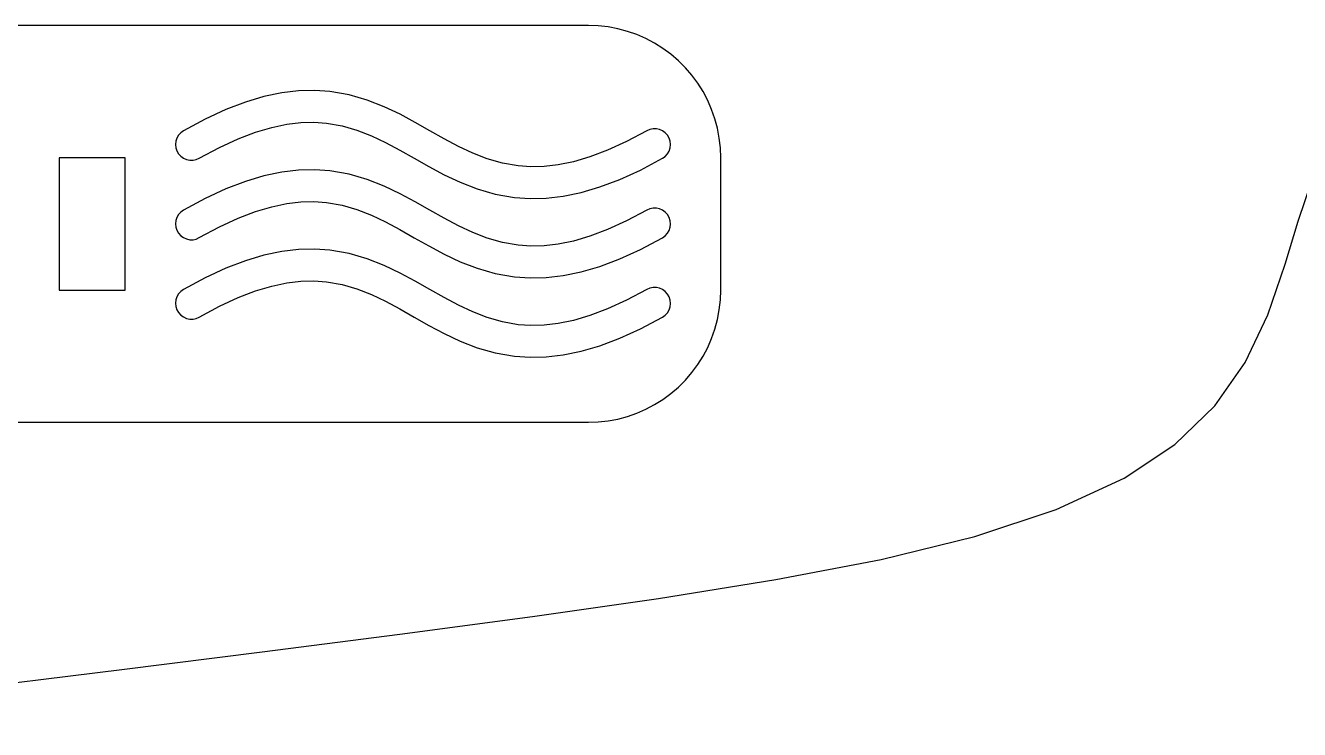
# Model space of a CAD drawing. Header units: millimetres. Extents: x -3928 to -434, y -548 to 1409.
# Drawn here: x -3141.2 to -3044.9, y 1222.8 to 1276.1 of the extents above; entities that cross this region are included whole.
import ezdxf

# ---------------------------------------------------------------- set-up
doc = ezdxf.new("R2010")
doc.units = ezdxf.units.MM
doc.header["$MEASUREMENT"] = 0
doc.layers.add('layer 1', color=7, linetype='Continuous')

msp = doc.modelspace()

# ---------------------------------------------------------------- linework, layer by layer
at = {"layer": 'layer 1', "color": 1, "lineweight": 25}
for points in [[(-3098.6427, 1276.0685), (-3098.6427, 1276.0685), (-3158.6428, 1276.0685), (-3158.6428, 1276.0685)], [(-3133.6428, 1266.0686), (-3133.6428, 1266.0686), (-3138.6428, 1266.0686), (-3138.6428, 1266.0686)], [(-3138.6428, 1266.0686), (-3138.6428, 1266.0686), (-3138.6428, 1256.0688), (-3138.6428, 1256.0688)], [(-3133.6428, 1256.0688), (-3133.6428, 1256.0688), (-3133.6428, 1266.0686), (-3133.6428, 1266.0686)], [(-3088.6429, 1256.0688), (-3088.6429, 1256.0688), (-3088.6429, 1266.0686), (-3088.6429, 1266.0686)], [(-3138.6428, 1256.0688), (-3138.6428, 1256.0688), (-3133.6428, 1256.0688), (-3133.6428, 1256.0688)], [(-3158.6428, 1246.0686), (-3158.6428, 1246.0686), (-3098.6427, 1246.0686), (-3098.6427, 1246.0686)]]:
    msp.add_open_spline(points, degree=3, dxfattribs=at)
for points, knots in [([(-3088.6429, 1266.0686), (-3088.6429, 1266.0686), (-3088.6707, 1266.8158), (-3088.6707, 1266.8158), (-3088.6707, 1266.8158), (-3088.6707, 1266.8158), (-3088.7547, 1267.5591), (-3088.7547, 1267.5591), (-3088.7547, 1267.5591), (-3088.7547, 1267.5591), (-3088.8937, 1268.2939), (-3088.8937, 1268.2939), (-3088.8937, 1268.2939), (-3088.8937, 1268.2939), (-3089.087, 1269.0161), (-3089.087, 1269.0161), (-3089.087, 1269.0161), (-3089.087, 1269.0161), (-3089.334, 1269.722), (-3089.334, 1269.722), (-3089.334, 1269.722), (-3089.334, 1269.722), (-3089.6331, 1270.4074), (-3089.6331, 1270.4074), (-3089.6331, 1270.4074), (-3089.6331, 1270.4074), (-3089.9827, 1271.0685), (-3089.9827, 1271.0685), (-3089.9827, 1271.0685), (-3089.9827, 1271.0685), (-3090.3803, 1271.7018), (-3090.3803, 1271.7018), (-3090.3803, 1271.7018), (-3090.3803, 1271.7018), (-3090.8244, 1272.3036), (-3090.8244, 1272.3036), (-3090.8244, 1272.3036), (-3090.8244, 1272.3036), (-3091.3123, 1272.8702), (-3091.3123, 1272.8702), (-3091.3123, 1272.8702), (-3091.3123, 1272.8702), (-3091.8411, 1273.399), (-3091.8411, 1273.399), (-3091.8411, 1273.399), (-3091.8411, 1273.399), (-3092.4081, 1273.8869), (-3092.4081, 1273.8869), (-3092.4081, 1273.8869), (-3092.4081, 1273.8869), (-3093.0095, 1274.331), (-3093.0095, 1274.331), (-3093.0095, 1274.331), (-3093.0095, 1274.331), (-3093.6428, 1274.729), (-3093.6428, 1274.729), (-3093.6428, 1274.729), (-3093.6428, 1274.729), (-3094.3039, 1275.0782), (-3094.3039, 1275.0782), (-3094.3039, 1275.0782), (-3094.3039, 1275.0782), (-3094.9893, 1275.3774), (-3094.9893, 1275.3774), (-3094.9893, 1275.3774), (-3094.9893, 1275.3774), (-3095.6952, 1275.6243), (-3095.6952, 1275.6243), (-3095.6952, 1275.6243), (-3095.6952, 1275.6243), (-3096.4177, 1275.818), (-3096.4177, 1275.818), (-3096.4177, 1275.818), (-3096.4177, 1275.818), (-3097.1526, 1275.957), (-3097.1526, 1275.957), (-3097.1526, 1275.957), (-3097.1526, 1275.957), (-3097.8955, 1276.0406), (-3097.8955, 1276.0406), (-3097.8955, 1276.0406), (-3097.8955, 1276.0406), (-3098.6427, 1276.0685), (-3098.6427, 1276.0685)], [0, 0, 0, 0, 0.0454545, 0.0454545, 0.0454545, 0.0454545, 0.0909091, 0.0909091, 0.0909091, 0.0909091, 0.1363636, 0.1363636, 0.1363636, 0.1363636, 0.1818182, 0.1818182, 0.1818182, 0.1818182, 0.2272727, 0.2272727, 0.2272727, 0.2272727, 0.2727273, 0.2727273, 0.2727273, 0.2727273, 0.3181818, 0.3181818, 0.3181818, 0.3181818, 0.3636364, 0.3636364, 0.3636364, 0.3636364, 0.4090909, 0.4090909, 0.4090909, 0.4090909, 0.4545455, 0.4545455, 0.4545455, 0.4545455, 0.5, 0.5, 0.5, 0.5, 0.5454545, 0.5454545, 0.5454545, 0.5454545, 0.5909091, 0.5909091, 0.5909091, 0.5909091, 0.6363636, 0.6363636, 0.6363636, 0.6363636, 0.6818182, 0.6818182, 0.6818182, 0.6818182, 0.7272727, 0.7272727, 0.7272727, 0.7272727, 0.7727273, 0.7727273, 0.7727273, 0.7727273, 0.8181818, 0.8181818, 0.8181818, 0.8181818, 0.8636364, 0.8636364, 0.8636364, 0.8636364, 0.9090909, 0.9090909, 0.9090909, 0.9090909, 1, 1, 1, 1]), ([(-3237.8408, 1272.255), (-3237.8408, 1272.255), (-3235.794, 1271.9999), (-3235.794, 1271.9999), (-3235.794, 1271.9999), (-3235.794, 1271.9999), (-3234.0985, 1271.2827), (-3234.0985, 1271.2827), (-3234.0985, 1271.2827), (-3234.0985, 1271.2827), (-3232.6994, 1270.1708), (-3232.6994, 1270.1708), (-3232.6994, 1270.1708), (-3232.6994, 1270.1708), (-3231.0452, 1267.8964), (-3231.0452, 1267.8964), (-3231.0452, 1267.8964), (-3231.0452, 1267.8964), (-3229.7897, 1265.0608), (-3229.7897, 1265.0608), (-3229.7897, 1265.0608), (-3229.7897, 1265.0608), (-3228.5066, 1260.6881), (-3228.5066, 1260.6881), (-3228.5066, 1260.6881), (-3228.5066, 1260.6881), (-3227.4275, 1255.9383), (-3227.4275, 1255.9383), (-3227.4275, 1255.9383), (-3227.4275, 1255.9383), (-3226.3346, 1251.0792), (-3226.3346, 1251.0792), (-3226.3346, 1251.0792), (-3226.3346, 1251.0792), (-3224.7647, 1245.3987), (-3224.7647, 1245.3987), (-3224.7647, 1245.3987), (-3224.7647, 1245.3987), (-3222.7027, 1240.1367), (-3222.7027, 1240.1367), (-3222.7027, 1240.1367), (-3222.7027, 1240.1367), (-3219.9906, 1235.479), (-3219.9906, 1235.479), (-3219.9906, 1235.479), (-3219.9906, 1235.479), (-3216.5284, 1231.537), (-3216.5284, 1231.537), (-3216.5284, 1231.537), (-3216.5284, 1231.537), (-3212.2623, 1228.3613), (-3212.2623, 1228.3613), (-3212.2623, 1228.3613), (-3212.2623, 1228.3613), (-3207.5428, 1226.0912), (-3207.5428, 1226.0912), (-3207.5428, 1226.0912), (-3207.5428, 1226.0912), (-3202.1242, 1224.4617), (-3202.1242, 1224.4617), (-3202.1242, 1224.4617), (-3202.1242, 1224.4617), (-3196.0398, 1223.4231), (-3196.0398, 1223.4231), (-3196.0398, 1223.4231), (-3196.0398, 1223.4231), (-3189.3384, 1222.9095), (-3189.3384, 1222.9095), (-3189.3384, 1222.9095), (-3189.3384, 1222.9095), (-3182.0825, 1222.8453), (-3182.0825, 1222.8453), (-3182.0825, 1222.8453), (-3182.0825, 1222.8453), (-3174.3433, 1223.1522), (-3174.3433, 1223.1522), (-3174.3433, 1223.1522), (-3174.3433, 1223.1522), (-3161.3991, 1224.1943), (-3161.3991, 1224.1943), (-3161.3991, 1224.1943), (-3161.3991, 1224.1943), (-3147.7957, 1225.6774), (-3147.7957, 1225.6774), (-3147.7957, 1225.6774), (-3147.7957, 1225.6774), (-3133.8899, 1227.375), (-3133.8899, 1227.375), (-3133.8899, 1227.375), (-3133.8899, 1227.375), (-3123.2938, 1228.7183), (-3123.2938, 1228.7183), (-3123.2938, 1228.7183), (-3123.2938, 1228.7183), (-3112.8982, 1230.0617), (-3112.8982, 1230.0617), (-3112.8982, 1230.0617), (-3112.8982, 1230.0617), (-3102.862, 1231.4002), (-3102.862, 1231.4002), (-3102.862, 1231.4002), (-3102.862, 1231.4002), (-3093.3391, 1232.7566), (-3093.3391, 1232.7566), (-3093.3391, 1232.7566), (-3093.3391, 1232.7566), (-3084.4731, 1234.1797), (-3084.4731, 1234.1797), (-3084.4731, 1234.1797), (-3084.4731, 1234.1797), (-3076.5296, 1235.7079), (-3076.5296, 1235.7079), (-3076.5296, 1235.7079), (-3076.5296, 1235.7079), (-3069.4483, 1237.4436), (-3069.4483, 1237.4436), (-3069.4483, 1237.4436), (-3069.4483, 1237.4436), (-3063.3089, 1239.4678), (-3063.3089, 1239.4678), (-3063.3089, 1239.4678), (-3063.3089, 1239.4678), (-3058.1587, 1241.8565), (-3058.1587, 1241.8565), (-3058.1587, 1241.8565), (-3058.1587, 1241.8565), (-3054.3427, 1244.3944), (-3054.3427, 1244.3944), (-3054.3427, 1244.3944), (-3054.3427, 1244.3944), (-3051.3191, 1247.3069), (-3051.3191, 1247.3069), (-3051.3191, 1247.3069), (-3051.3191, 1247.3069), (-3049.014, 1250.5877), (-3049.014, 1250.5877), (-3049.014, 1250.5877), (-3049.014, 1250.5877), (-3047.3009, 1254.1924), (-3047.3009, 1254.1924), (-3047.3009, 1254.1924), (-3047.3009, 1254.1924), (-3045.99, 1258.0264), (-3045.99, 1258.0264), (-3045.99, 1258.0264), (-3045.99, 1258.0264), (-3045.0174, 1261.2857), (-3045.0174, 1261.2857), (-3045.0174, 1261.2857), (-3045.0174, 1261.2857), (-3043.9446, 1264.4671), (-3043.9446, 1264.4671), (-3043.9446, 1264.4671), (-3043.9446, 1264.4671), (-3042.524, 1267.3997), (-3042.524, 1267.3997), (-3042.524, 1267.3997), (-3042.524, 1267.3997), (-3041.0515, 1269.3072), (-3041.0515, 1269.3072), (-3041.0515, 1269.3072), (-3041.0515, 1269.3072), (-3039.065, 1270.8418), (-3039.065, 1270.8418), (-3039.065, 1270.8418), (-3039.065, 1270.8418), (-3037.3713, 1271.5946), (-3037.3713, 1271.5946), (-3037.3713, 1271.5946), (-3037.3713, 1271.5946), (-3035.3171, 1272.0814), (-3035.3171, 1272.0814), (-3035.3171, 1272.0814), (-3035.3171, 1272.0814), (-3032.8409, 1272.255), (-3032.8409, 1272.255)], [0, 0, 0, 0, 0.0222222, 0.0222222, 0.0222222, 0.0222222, 0.0444444, 0.0444444, 0.0444444, 0.0444444, 0.0666667, 0.0666667, 0.0666667, 0.0666667, 0.0888889, 0.0888889, 0.0888889, 0.0888889, 0.1111111, 0.1111111, 0.1111111, 0.1111111, 0.1333333, 0.1333333, 0.1333333, 0.1333333, 0.1555556, 0.1555556, 0.1555556, 0.1555556, 0.1777778, 0.1777778, 0.1777778, 0.1777778, 0.2, 0.2, 0.2, 0.2, 0.2222222, 0.2222222, 0.2222222, 0.2222222, 0.2444444, 0.2444444, 0.2444444, 0.2444444, 0.2666667, 0.2666667, 0.2666667, 0.2666667, 0.2888889, 0.2888889, 0.2888889, 0.2888889, 0.3111111, 0.3111111, 0.3111111, 0.3111111, 0.3333333, 0.3333333, 0.3333333, 0.3333333, 0.3555556, 0.3555556, 0.3555556, 0.3555556, 0.3777778, 0.3777778, 0.3777778, 0.3777778, 0.4, 0.4, 0.4, 0.4, 0.4222222, 0.4222222, 0.4222222, 0.4222222, 0.4444444, 0.4444444, 0.4444444, 0.4444444, 0.4666667, 0.4666667, 0.4666667, 0.4666667, 0.4888889, 0.4888889, 0.4888889, 0.4888889, 0.5111111, 0.5111111, 0.5111111, 0.5111111, 0.5333333, 0.5333333, 0.5333333, 0.5333333, 0.5555556, 0.5555556, 0.5555556, 0.5555556, 0.5777778, 0.5777778, 0.5777778, 0.5777778, 0.6, 0.6, 0.6, 0.6, 0.6222222, 0.6222222, 0.6222222, 0.6222222, 0.6444444, 0.6444444, 0.6444444, 0.6444444, 0.6666667, 0.6666667, 0.6666667, 0.6666667, 0.6888889, 0.6888889, 0.6888889, 0.6888889, 0.7111111, 0.7111111, 0.7111111, 0.7111111, 0.7333333, 0.7333333, 0.7333333, 0.7333333, 0.7555556, 0.7555556, 0.7555556, 0.7555556, 0.7777778, 0.7777778, 0.7777778, 0.7777778, 0.8, 0.8, 0.8, 0.8, 0.8222222, 0.8222222, 0.8222222, 0.8222222, 0.8444444, 0.8444444, 0.8444444, 0.8444444, 0.8666667, 0.8666667, 0.8666667, 0.8666667, 0.8888889, 0.8888889, 0.8888889, 0.8888889, 0.9111111, 0.9111111, 0.9111111, 0.9111111, 0.9333333, 0.9333333, 0.9333333, 0.9333333, 0.9555556, 0.9555556, 0.9555556, 0.9555556, 1, 1, 1, 1]), ([(-3094.2358, 1268.1119), (-3094.2358, 1268.1119), (-3095.7743, 1267.2928), (-3095.7743, 1267.2928), (-3095.7743, 1267.2928), (-3095.7743, 1267.2928), (-3097.2069, 1266.638), (-3097.2069, 1266.638), (-3097.2069, 1266.638), (-3097.2069, 1266.638), (-3098.5386, 1266.1353), (-3098.5386, 1266.1353), (-3098.5386, 1266.1353), (-3098.5386, 1266.1353), (-3099.7762, 1265.7719), (-3099.7762, 1265.7719), (-3099.7762, 1265.7719), (-3099.7762, 1265.7719), (-3100.9269, 1265.5342), (-3100.9269, 1265.5342), (-3100.9269, 1265.5342), (-3100.9269, 1265.5342), (-3101.9997, 1265.4093), (-3101.9997, 1265.4093), (-3101.9997, 1265.4093), (-3101.9997, 1265.4093), (-3103.0044, 1265.3842), (-3103.0044, 1265.3842), (-3103.0044, 1265.3842), (-3103.0044, 1265.3842), (-3103.952, 1265.4484), (-3103.952, 1265.4484), (-3103.952, 1265.4484), (-3103.952, 1265.4484), (-3105.1458, 1265.6552), (-3105.1458, 1265.6552), (-3105.1458, 1265.6552), (-3105.1458, 1265.6552), (-3106.2821, 1265.9818), (-3106.2821, 1265.9818), (-3106.2821, 1265.9818), (-3106.2821, 1265.9818), (-3107.3817, 1266.4108), (-3107.3817, 1266.4108), (-3107.3817, 1266.4108), (-3107.3817, 1266.4108), (-3108.4612, 1266.9234), (-3108.4612, 1266.9234), (-3108.4612, 1266.9234), (-3108.4612, 1266.9234), (-3109.5358, 1267.4977), (-3109.5358, 1267.4977), (-3109.5358, 1267.4977), (-3109.5358, 1267.4977), (-3110.6199, 1268.1105), (-3110.6199, 1268.1105), (-3110.6199, 1268.1105), (-3110.6199, 1268.1105), (-3111.7276, 1268.7384), (-3111.7276, 1268.7384), (-3111.7276, 1268.7384), (-3111.7276, 1268.7384), (-3112.8752, 1269.3533), (-3112.8752, 1269.3533), (-3112.8752, 1269.3533), (-3112.8752, 1269.3533), (-3114.0788, 1269.9255), (-3114.0788, 1269.9255), (-3114.0788, 1269.9255), (-3114.0788, 1269.9255), (-3115.3538, 1270.4254), (-3115.3538, 1270.4254), (-3115.3538, 1270.4254), (-3115.3538, 1270.4254), (-3116.7141, 1270.8195), (-3116.7141, 1270.8195), (-3116.7141, 1270.8195), (-3116.7141, 1270.8195), (-3118.1697, 1271.0731), (-3118.1697, 1271.0731), (-3118.1697, 1271.0731), (-3118.1697, 1271.0731), (-3119.3271, 1271.1521), (-3119.3271, 1271.1521), (-3119.3271, 1271.1521), (-3119.3271, 1271.1521), (-3120.5431, 1271.1222), (-3120.5431, 1271.1222), (-3120.5431, 1271.1222), (-3120.5431, 1271.1222), (-3121.8191, 1270.9722), (-3121.8191, 1270.9722), (-3121.8191, 1270.9722), (-3121.8191, 1270.9722), (-3123.1579, 1270.6928), (-3123.1579, 1270.6928), (-3123.1579, 1270.6928), (-3123.1579, 1270.6928), (-3124.5638, 1270.2758), (-3124.5638, 1270.2758), (-3124.5638, 1270.2758), (-3124.5638, 1270.2758), (-3126.0415, 1269.7121), (-3126.0415, 1269.7121), (-3126.0415, 1269.7121), (-3126.0415, 1269.7121), (-3127.5984, 1268.9931), (-3127.5984, 1268.9931), (-3127.5984, 1268.9931), (-3127.5984, 1268.9931), (-3129.2405, 1268.1091), (-3129.2405, 1268.1091)], [0, 0, 0, 0, 0.0344828, 0.0344828, 0.0344828, 0.0344828, 0.0689655, 0.0689655, 0.0689655, 0.0689655, 0.1034483, 0.1034483, 0.1034483, 0.1034483, 0.137931, 0.137931, 0.137931, 0.137931, 0.1724138, 0.1724138, 0.1724138, 0.1724138, 0.2068966, 0.2068966, 0.2068966, 0.2068966, 0.2413793, 0.2413793, 0.2413793, 0.2413793, 0.2758621, 0.2758621, 0.2758621, 0.2758621, 0.3103448, 0.3103448, 0.3103448, 0.3103448, 0.3448276, 0.3448276, 0.3448276, 0.3448276, 0.3793103, 0.3793103, 0.3793103, 0.3793103, 0.4137931, 0.4137931, 0.4137931, 0.4137931, 0.4482759, 0.4482759, 0.4482759, 0.4482759, 0.4827586, 0.4827586, 0.4827586, 0.4827586, 0.5172414, 0.5172414, 0.5172414, 0.5172414, 0.5517241, 0.5517241, 0.5517241, 0.5517241, 0.5862069, 0.5862069, 0.5862069, 0.5862069, 0.6206897, 0.6206897, 0.6206897, 0.6206897, 0.6551724, 0.6551724, 0.6551724, 0.6551724, 0.6896552, 0.6896552, 0.6896552, 0.6896552, 0.7241379, 0.7241379, 0.7241379, 0.7241379, 0.7586207, 0.7586207, 0.7586207, 0.7586207, 0.7931034, 0.7931034, 0.7931034, 0.7931034, 0.8275862, 0.8275862, 0.8275862, 0.8275862, 0.862069, 0.862069, 0.862069, 0.862069, 0.8965517, 0.8965517, 0.8965517, 0.8965517, 0.9310345, 0.9310345, 0.9310345, 0.9310345, 1, 1, 1, 1]), ([(-3128.045, 1266.0281), (-3128.045, 1266.0281), (-3126.5241, 1266.8468), (-3126.5241, 1266.8468), (-3126.5241, 1266.8468), (-3126.5241, 1266.8468), (-3125.1084, 1267.5013), (-3125.1084, 1267.5013), (-3125.1084, 1267.5013), (-3125.1084, 1267.5013), (-3123.7926, 1268.0033), (-3123.7926, 1268.0033), (-3123.7926, 1268.0033), (-3123.7926, 1268.0033), (-3122.5699, 1268.3663), (-3122.5699, 1268.3663), (-3122.5699, 1268.3663), (-3122.5699, 1268.3663), (-3121.4332, 1268.6033), (-3121.4332, 1268.6033), (-3121.4332, 1268.6033), (-3121.4332, 1268.6033), (-3120.3731, 1268.7282), (-3120.3731, 1268.7282), (-3120.3731, 1268.7282), (-3120.3731, 1268.7282), (-3119.3804, 1268.7529), (-3119.3804, 1268.7529), (-3119.3804, 1268.7529), (-3119.3804, 1268.7529), (-3118.4434, 1268.6891), (-3118.4434, 1268.6891), (-3118.4434, 1268.6891), (-3118.4434, 1268.6891), (-3117.2613, 1268.4827), (-3117.2613, 1268.4827), (-3117.2613, 1268.4827), (-3117.2613, 1268.4827), (-3116.1345, 1268.156), (-3116.1345, 1268.156), (-3116.1345, 1268.156), (-3116.1345, 1268.156), (-3115.0419, 1267.7274), (-3115.0419, 1267.7274), (-3115.0419, 1267.7274), (-3115.0419, 1267.7274), (-3113.9667, 1267.2148), (-3113.9667, 1267.2148), (-3113.9667, 1267.2148), (-3113.9667, 1267.2148), (-3112.8942, 1266.6401), (-3112.8942, 1266.6401), (-3112.8942, 1266.6401), (-3112.8942, 1266.6401), (-3111.8105, 1266.0266), (-3111.8105, 1266.0266), (-3111.8105, 1266.0266), (-3111.8105, 1266.0266), (-3110.701, 1265.3983), (-3110.701, 1265.3983), (-3110.701, 1265.3983), (-3110.701, 1265.3983), (-3109.5495, 1264.7835), (-3109.5495, 1264.7835), (-3109.5495, 1264.7835), (-3109.5495, 1264.7835), (-3108.3406, 1264.2109), (-3108.3406, 1264.2109), (-3108.3406, 1264.2109), (-3108.3406, 1264.2109), (-3107.0582, 1263.711), (-3107.0582, 1263.711), (-3107.0582, 1263.711), (-3107.0582, 1263.711), (-3105.6891, 1263.3173), (-3105.6891, 1263.3173), (-3105.6891, 1263.3173), (-3105.6891, 1263.3173), (-3104.2233, 1263.0637), (-3104.2233, 1263.0637), (-3104.2233, 1263.0637), (-3104.2233, 1263.0637), (-3103.057, 1262.985), (-3103.057, 1262.985), (-3103.057, 1262.985), (-3103.057, 1262.985), (-3101.8315, 1263.015), (-3101.8315, 1263.015), (-3101.8315, 1263.015), (-3101.8315, 1263.015), (-3100.5449, 1263.1649), (-3100.5449, 1263.1649), (-3100.5449, 1263.1649), (-3100.5449, 1263.1649), (-3099.1937, 1263.4436), (-3099.1937, 1263.4436), (-3099.1937, 1263.4436), (-3099.1937, 1263.4436), (-3097.7749, 1263.8602), (-3097.7749, 1263.8602), (-3097.7749, 1263.8602), (-3097.7749, 1263.8602), (-3096.2823, 1264.4233), (-3096.2823, 1264.4233), (-3096.2823, 1264.4233), (-3096.2823, 1264.4233), (-3094.7096, 1265.1419), (-3094.7096, 1265.1419), (-3094.7096, 1265.1419), (-3094.7096, 1265.1419), (-3093.0501, 1266.0252), (-3093.0501, 1266.0252)], [0, 0, 0, 0, 0.0344828, 0.0344828, 0.0344828, 0.0344828, 0.0689655, 0.0689655, 0.0689655, 0.0689655, 0.1034483, 0.1034483, 0.1034483, 0.1034483, 0.137931, 0.137931, 0.137931, 0.137931, 0.1724138, 0.1724138, 0.1724138, 0.1724138, 0.2068966, 0.2068966, 0.2068966, 0.2068966, 0.2413793, 0.2413793, 0.2413793, 0.2413793, 0.2758621, 0.2758621, 0.2758621, 0.2758621, 0.3103448, 0.3103448, 0.3103448, 0.3103448, 0.3448276, 0.3448276, 0.3448276, 0.3448276, 0.3793103, 0.3793103, 0.3793103, 0.3793103, 0.4137931, 0.4137931, 0.4137931, 0.4137931, 0.4482759, 0.4482759, 0.4482759, 0.4482759, 0.4827586, 0.4827586, 0.4827586, 0.4827586, 0.5172414, 0.5172414, 0.5172414, 0.5172414, 0.5517241, 0.5517241, 0.5517241, 0.5517241, 0.5862069, 0.5862069, 0.5862069, 0.5862069, 0.6206897, 0.6206897, 0.6206897, 0.6206897, 0.6551724, 0.6551724, 0.6551724, 0.6551724, 0.6896552, 0.6896552, 0.6896552, 0.6896552, 0.7241379, 0.7241379, 0.7241379, 0.7241379, 0.7586207, 0.7586207, 0.7586207, 0.7586207, 0.7931034, 0.7931034, 0.7931034, 0.7931034, 0.8275862, 0.8275862, 0.8275862, 0.8275862, 0.862069, 0.862069, 0.862069, 0.862069, 0.8965517, 0.8965517, 0.8965517, 0.8965517, 0.9310345, 0.9310345, 0.9310345, 0.9310345, 1, 1, 1, 1]), ([(-3129.2405, 1268.1091), (-3129.2405, 1268.1091), (-3129.4441, 1267.962), (-3129.4441, 1267.962), (-3129.4441, 1267.962), (-3129.4441, 1267.962), (-3129.6124, 1267.7761), (-3129.6124, 1267.7761), (-3129.6124, 1267.7761), (-3129.6124, 1267.7761), (-3129.7379, 1267.5591), (-3129.7379, 1267.5591), (-3129.7379, 1267.5591), (-3129.7379, 1267.5591), (-3129.8163, 1267.3206), (-3129.8163, 1267.3206), (-3129.8163, 1267.3206), (-3129.8163, 1267.3206), (-3129.8427, 1267.0712), (-3129.8427, 1267.0712), (-3129.8427, 1267.0712), (-3129.8427, 1267.0712), (-3129.817, 1266.8214), (-3129.817, 1266.8214), (-3129.817, 1266.8214), (-3129.817, 1266.8214), (-3129.7401, 1266.583), (-3129.7401, 1266.583), (-3129.7401, 1266.583), (-3129.7401, 1266.583), (-3129.6152, 1266.3653), (-3129.6152, 1266.3653), (-3129.6152, 1266.3653), (-3129.6152, 1266.3653), (-3129.4476, 1266.1787), (-3129.4476, 1266.1787), (-3129.4476, 1266.1787), (-3129.4476, 1266.1787), (-3129.2451, 1266.0305), (-3129.2451, 1266.0305), (-3129.2451, 1266.0305), (-3129.2451, 1266.0305), (-3129.0162, 1265.9282), (-3129.0162, 1265.9282), (-3129.0162, 1265.9282), (-3129.0162, 1265.9282), (-3128.7706, 1265.8757), (-3128.7706, 1265.8757), (-3128.7706, 1265.8757), (-3128.7706, 1265.8757), (-3128.5198, 1265.8749), (-3128.5198, 1265.8749), (-3128.5198, 1265.8749), (-3128.5198, 1265.8749), (-3128.2743, 1265.9265), (-3128.2743, 1265.9265), (-3128.2743, 1265.9265), (-3128.2743, 1265.9265), (-3128.045, 1266.0281), (-3128.045, 1266.0281)], [0, 0, 0, 0, 0.0625, 0.0625, 0.0625, 0.0625, 0.125, 0.125, 0.125, 0.125, 0.1875, 0.1875, 0.1875, 0.1875, 0.25, 0.25, 0.25, 0.25, 0.3125, 0.3125, 0.3125, 0.3125, 0.375, 0.375, 0.375, 0.375, 0.4375, 0.4375, 0.4375, 0.4375, 0.5, 0.5, 0.5, 0.5, 0.5625, 0.5625, 0.5625, 0.5625, 0.625, 0.625, 0.625, 0.625, 0.6875, 0.6875, 0.6875, 0.6875, 0.75, 0.75, 0.75, 0.75, 0.8125, 0.8125, 0.8125, 0.8125, 0.875, 0.875, 0.875, 0.875, 1, 1, 1, 1]), ([(-3093.0501, 1266.0252), (-3093.0501, 1266.0252), (-3092.8459, 1266.1713), (-3092.8459, 1266.1713), (-3092.8459, 1266.1713), (-3092.8459, 1266.1713), (-3092.6769, 1266.3568), (-3092.6769, 1266.3568), (-3092.6769, 1266.3568), (-3092.6769, 1266.3568), (-3092.5499, 1266.5731), (-3092.5499, 1266.5731), (-3092.5499, 1266.5731), (-3092.5499, 1266.5731), (-3092.4709, 1266.8112), (-3092.4709, 1266.8112), (-3092.4709, 1266.8112), (-3092.4709, 1266.8112), (-3092.443, 1267.0603), (-3092.443, 1267.0603), (-3092.443, 1267.0603), (-3092.443, 1267.0603), (-3092.4673, 1267.31), (-3092.4673, 1267.31), (-3092.4673, 1267.31), (-3092.4673, 1267.31), (-3092.5432, 1267.5492), (-3092.5432, 1267.5492), (-3092.5432, 1267.5492), (-3092.5432, 1267.5492), (-3092.6674, 1267.7672), (-3092.6674, 1267.7672), (-3092.6674, 1267.7672), (-3092.6674, 1267.7672), (-3092.8339, 1267.9549), (-3092.8339, 1267.9549), (-3092.8339, 1267.9549), (-3092.8339, 1267.9549), (-3093.0357, 1268.1038), (-3093.0357, 1268.1038), (-3093.0357, 1268.1038), (-3093.0357, 1268.1038), (-3093.2643, 1268.2075), (-3093.2643, 1268.2075), (-3093.2643, 1268.2075), (-3093.2643, 1268.2075), (-3093.5094, 1268.2611), (-3093.5094, 1268.2611), (-3093.5094, 1268.2611), (-3093.5094, 1268.2611), (-3093.7603, 1268.2629), (-3093.7603, 1268.2629), (-3093.7603, 1268.2629), (-3093.7603, 1268.2629), (-3094.0058, 1268.2125), (-3094.0058, 1268.2125), (-3094.0058, 1268.2125), (-3094.0058, 1268.2125), (-3094.2358, 1268.1119), (-3094.2358, 1268.1119)], [0, 0, 0, 0, 0.0625, 0.0625, 0.0625, 0.0625, 0.125, 0.125, 0.125, 0.125, 0.1875, 0.1875, 0.1875, 0.1875, 0.25, 0.25, 0.25, 0.25, 0.3125, 0.3125, 0.3125, 0.3125, 0.375, 0.375, 0.375, 0.375, 0.4375, 0.4375, 0.4375, 0.4375, 0.5, 0.5, 0.5, 0.5, 0.5625, 0.5625, 0.5625, 0.5625, 0.625, 0.625, 0.625, 0.625, 0.6875, 0.6875, 0.6875, 0.6875, 0.75, 0.75, 0.75, 0.75, 0.8125, 0.8125, 0.8125, 0.8125, 0.875, 0.875, 0.875, 0.875, 1, 1, 1, 1]), ([(-3094.2358, 1262.1119), (-3094.2358, 1262.1119), (-3095.7743, 1261.2927), (-3095.7743, 1261.2927), (-3095.7743, 1261.2927), (-3095.7743, 1261.2927), (-3097.2069, 1260.638), (-3097.2069, 1260.638), (-3097.2069, 1260.638), (-3097.2069, 1260.638), (-3098.5386, 1260.1353), (-3098.5386, 1260.1353), (-3098.5386, 1260.1353), (-3098.5386, 1260.1353), (-3099.7762, 1259.7719), (-3099.7762, 1259.7719), (-3099.7762, 1259.7719), (-3099.7762, 1259.7719), (-3100.9269, 1259.5341), (-3100.9269, 1259.5341), (-3100.9269, 1259.5341), (-3100.9269, 1259.5341), (-3101.9997, 1259.4092), (-3101.9997, 1259.4092), (-3101.9997, 1259.4092), (-3101.9997, 1259.4092), (-3103.0044, 1259.3842), (-3103.0044, 1259.3842), (-3103.0044, 1259.3842), (-3103.0044, 1259.3842), (-3103.952, 1259.4484), (-3103.952, 1259.4484), (-3103.952, 1259.4484), (-3103.952, 1259.4484), (-3105.1458, 1259.6551), (-3105.1458, 1259.6551), (-3105.1458, 1259.6551), (-3105.1458, 1259.6551), (-3106.2821, 1259.9818), (-3106.2821, 1259.9818), (-3106.2821, 1259.9818), (-3106.2821, 1259.9818), (-3107.3817, 1260.4108), (-3107.3817, 1260.4108), (-3107.3817, 1260.4108), (-3107.3817, 1260.4108), (-3108.4612, 1260.9234), (-3108.4612, 1260.9234), (-3108.4612, 1260.9234), (-3108.4612, 1260.9234), (-3109.5358, 1261.4977), (-3109.5358, 1261.4977), (-3109.5358, 1261.4977), (-3109.5358, 1261.4977), (-3110.6199, 1262.1105), (-3110.6199, 1262.1105), (-3110.6199, 1262.1105), (-3110.6199, 1262.1105), (-3111.7276, 1262.7384), (-3111.7276, 1262.7384), (-3111.7276, 1262.7384), (-3111.7276, 1262.7384), (-3112.8752, 1263.3533), (-3112.8752, 1263.3533), (-3112.8752, 1263.3533), (-3112.8752, 1263.3533), (-3114.0788, 1263.9255), (-3114.0788, 1263.9255), (-3114.0788, 1263.9255), (-3114.0788, 1263.9255), (-3115.3538, 1264.4254), (-3115.3538, 1264.4254), (-3115.3538, 1264.4254), (-3115.3538, 1264.4254), (-3116.7141, 1264.8194), (-3116.7141, 1264.8194), (-3116.7141, 1264.8194), (-3116.7141, 1264.8194), (-3118.1697, 1265.0734), (-3118.1697, 1265.0734), (-3118.1697, 1265.0734), (-3118.1697, 1265.0734), (-3119.3271, 1265.1521), (-3119.3271, 1265.1521), (-3119.3271, 1265.1521), (-3119.3271, 1265.1521), (-3120.5431, 1265.1221), (-3120.5431, 1265.1221), (-3120.5431, 1265.1221), (-3120.5431, 1265.1221), (-3121.8191, 1264.9722), (-3121.8191, 1264.9722), (-3121.8191, 1264.9722), (-3121.8191, 1264.9722), (-3123.1579, 1264.6928), (-3123.1579, 1264.6928), (-3123.1579, 1264.6928), (-3123.1579, 1264.6928), (-3124.5638, 1264.2758), (-3124.5638, 1264.2758), (-3124.5638, 1264.2758), (-3124.5638, 1264.2758), (-3126.0415, 1263.7124), (-3126.0415, 1263.7124), (-3126.0415, 1263.7124), (-3126.0415, 1263.7124), (-3127.5984, 1262.9931), (-3127.5984, 1262.9931), (-3127.5984, 1262.9931), (-3127.5984, 1262.9931), (-3129.2405, 1262.109), (-3129.2405, 1262.109)], [0, 0, 0, 0, 0.0344828, 0.0344828, 0.0344828, 0.0344828, 0.0689655, 0.0689655, 0.0689655, 0.0689655, 0.1034483, 0.1034483, 0.1034483, 0.1034483, 0.137931, 0.137931, 0.137931, 0.137931, 0.1724138, 0.1724138, 0.1724138, 0.1724138, 0.2068966, 0.2068966, 0.2068966, 0.2068966, 0.2413793, 0.2413793, 0.2413793, 0.2413793, 0.2758621, 0.2758621, 0.2758621, 0.2758621, 0.3103448, 0.3103448, 0.3103448, 0.3103448, 0.3448276, 0.3448276, 0.3448276, 0.3448276, 0.3793103, 0.3793103, 0.3793103, 0.3793103, 0.4137931, 0.4137931, 0.4137931, 0.4137931, 0.4482759, 0.4482759, 0.4482759, 0.4482759, 0.4827586, 0.4827586, 0.4827586, 0.4827586, 0.5172414, 0.5172414, 0.5172414, 0.5172414, 0.5517241, 0.5517241, 0.5517241, 0.5517241, 0.5862069, 0.5862069, 0.5862069, 0.5862069, 0.6206897, 0.6206897, 0.6206897, 0.6206897, 0.6551724, 0.6551724, 0.6551724, 0.6551724, 0.6896552, 0.6896552, 0.6896552, 0.6896552, 0.7241379, 0.7241379, 0.7241379, 0.7241379, 0.7586207, 0.7586207, 0.7586207, 0.7586207, 0.7931034, 0.7931034, 0.7931034, 0.7931034, 0.8275862, 0.8275862, 0.8275862, 0.8275862, 0.862069, 0.862069, 0.862069, 0.862069, 0.8965517, 0.8965517, 0.8965517, 0.8965517, 0.9310345, 0.9310345, 0.9310345, 0.9310345, 1, 1, 1, 1]), ([(-3129.2405, 1262.109), (-3129.2405, 1262.109), (-3129.4441, 1261.9619), (-3129.4441, 1261.9619), (-3129.4441, 1261.9619), (-3129.4441, 1261.9619), (-3129.6124, 1261.776), (-3129.6124, 1261.776), (-3129.6124, 1261.776), (-3129.6124, 1261.776), (-3129.7379, 1261.5591), (-3129.7379, 1261.5591), (-3129.7379, 1261.5591), (-3129.7379, 1261.5591), (-3129.8163, 1261.3206), (-3129.8163, 1261.3206), (-3129.8163, 1261.3206), (-3129.8163, 1261.3206), (-3129.8427, 1261.0712), (-3129.8427, 1261.0712), (-3129.8427, 1261.0712), (-3129.8427, 1261.0712), (-3129.817, 1260.8214), (-3129.817, 1260.8214), (-3129.817, 1260.8214), (-3129.817, 1260.8214), (-3129.7401, 1260.5829), (-3129.7401, 1260.5829), (-3129.7401, 1260.5829), (-3129.7401, 1260.5829), (-3129.6152, 1260.3653), (-3129.6152, 1260.3653), (-3129.6152, 1260.3653), (-3129.6152, 1260.3653), (-3129.4476, 1260.1786), (-3129.4476, 1260.1786), (-3129.4476, 1260.1786), (-3129.4476, 1260.1786), (-3129.2451, 1260.0305), (-3129.2451, 1260.0305), (-3129.2451, 1260.0305), (-3129.2451, 1260.0305), (-3129.0162, 1259.9282), (-3129.0162, 1259.9282), (-3129.0162, 1259.9282), (-3129.0162, 1259.9282), (-3128.7706, 1259.8756), (-3128.7706, 1259.8756), (-3128.7706, 1259.8756), (-3128.7706, 1259.8756), (-3128.5198, 1259.8749), (-3128.5198, 1259.8749), (-3128.5198, 1259.8749), (-3128.5198, 1259.8749), (-3128.2743, 1259.9264), (-3128.2743, 1259.9264), (-3128.2743, 1259.9264), (-3128.2743, 1259.9264), (-3128.045, 1260.028), (-3128.045, 1260.028)], [0, 0, 0, 0, 0.0625, 0.0625, 0.0625, 0.0625, 0.125, 0.125, 0.125, 0.125, 0.1875, 0.1875, 0.1875, 0.1875, 0.25, 0.25, 0.25, 0.25, 0.3125, 0.3125, 0.3125, 0.3125, 0.375, 0.375, 0.375, 0.375, 0.4375, 0.4375, 0.4375, 0.4375, 0.5, 0.5, 0.5, 0.5, 0.5625, 0.5625, 0.5625, 0.5625, 0.625, 0.625, 0.625, 0.625, 0.6875, 0.6875, 0.6875, 0.6875, 0.75, 0.75, 0.75, 0.75, 0.8125, 0.8125, 0.8125, 0.8125, 0.875, 0.875, 0.875, 0.875, 1, 1, 1, 1]), ([(-3128.045, 1260.028), (-3128.045, 1260.028), (-3126.5241, 1260.8468), (-3126.5241, 1260.8468), (-3126.5241, 1260.8468), (-3126.5241, 1260.8468), (-3125.1084, 1261.5012), (-3125.1084, 1261.5012), (-3125.1084, 1261.5012), (-3125.1084, 1261.5012), (-3123.7926, 1262.0032), (-3123.7926, 1262.0032), (-3123.7926, 1262.0032), (-3123.7926, 1262.0032), (-3122.5699, 1262.3662), (-3122.5699, 1262.3662), (-3122.5699, 1262.3662), (-3122.5699, 1262.3662), (-3121.4332, 1262.6033), (-3121.4332, 1262.6033), (-3121.4332, 1262.6033), (-3121.4332, 1262.6033), (-3120.3731, 1262.7282), (-3120.3731, 1262.7282), (-3120.3731, 1262.7282), (-3120.3731, 1262.7282), (-3119.3804, 1262.7529), (-3119.3804, 1262.7529), (-3119.3804, 1262.7529), (-3119.3804, 1262.7529), (-3118.4434, 1262.689), (-3118.4434, 1262.689), (-3118.4434, 1262.689), (-3118.4434, 1262.689), (-3117.2613, 1262.4826), (-3117.2613, 1262.4826), (-3117.2613, 1262.4826), (-3117.2613, 1262.4826), (-3116.1345, 1262.156), (-3116.1345, 1262.156), (-3116.1345, 1262.156), (-3116.1345, 1262.156), (-3115.0419, 1261.7273), (-3115.0419, 1261.7273), (-3115.0419, 1261.7273), (-3115.0419, 1261.7273), (-3113.9667, 1261.2148), (-3113.9667, 1261.2148), (-3113.9667, 1261.2148), (-3113.9667, 1261.2148), (-3112.8942, 1260.6401), (-3112.8942, 1260.6401), (-3112.8942, 1260.6401), (-3112.8942, 1260.6401), (-3111.8105, 1260.0266), (-3111.8105, 1260.0266), (-3111.8105, 1260.0266), (-3111.8105, 1260.0266), (-3110.701, 1259.3983), (-3110.701, 1259.3983), (-3110.701, 1259.3983), (-3110.701, 1259.3983), (-3109.5495, 1258.7834), (-3109.5495, 1258.7834), (-3109.5495, 1258.7834), (-3109.5495, 1258.7834), (-3108.3406, 1258.2108), (-3108.3406, 1258.2108), (-3108.3406, 1258.2108), (-3108.3406, 1258.2108), (-3107.0582, 1257.711), (-3107.0582, 1257.711), (-3107.0582, 1257.711), (-3107.0582, 1257.711), (-3105.6891, 1257.3173), (-3105.6891, 1257.3173), (-3105.6891, 1257.3173), (-3105.6891, 1257.3173), (-3104.2233, 1257.0636), (-3104.2233, 1257.0636), (-3104.2233, 1257.0636), (-3104.2233, 1257.0636), (-3103.057, 1256.9849), (-3103.057, 1256.9849), (-3103.057, 1256.9849), (-3103.057, 1256.9849), (-3101.8315, 1257.0153), (-3101.8315, 1257.0153), (-3101.8315, 1257.0153), (-3101.8315, 1257.0153), (-3100.5449, 1257.1649), (-3100.5449, 1257.1649), (-3100.5449, 1257.1649), (-3100.5449, 1257.1649), (-3099.1937, 1257.4436), (-3099.1937, 1257.4436), (-3099.1937, 1257.4436), (-3099.1937, 1257.4436), (-3097.7749, 1257.8602), (-3097.7749, 1257.8602), (-3097.7749, 1257.8602), (-3097.7749, 1257.8602), (-3096.2823, 1258.4232), (-3096.2823, 1258.4232), (-3096.2823, 1258.4232), (-3096.2823, 1258.4232), (-3094.7096, 1259.1418), (-3094.7096, 1259.1418), (-3094.7096, 1259.1418), (-3094.7096, 1259.1418), (-3093.0501, 1260.0252), (-3093.0501, 1260.0252)], [0, 0, 0, 0, 0.0344828, 0.0344828, 0.0344828, 0.0344828, 0.0689655, 0.0689655, 0.0689655, 0.0689655, 0.1034483, 0.1034483, 0.1034483, 0.1034483, 0.137931, 0.137931, 0.137931, 0.137931, 0.1724138, 0.1724138, 0.1724138, 0.1724138, 0.2068966, 0.2068966, 0.2068966, 0.2068966, 0.2413793, 0.2413793, 0.2413793, 0.2413793, 0.2758621, 0.2758621, 0.2758621, 0.2758621, 0.3103448, 0.3103448, 0.3103448, 0.3103448, 0.3448276, 0.3448276, 0.3448276, 0.3448276, 0.3793103, 0.3793103, 0.3793103, 0.3793103, 0.4137931, 0.4137931, 0.4137931, 0.4137931, 0.4482759, 0.4482759, 0.4482759, 0.4482759, 0.4827586, 0.4827586, 0.4827586, 0.4827586, 0.5172414, 0.5172414, 0.5172414, 0.5172414, 0.5517241, 0.5517241, 0.5517241, 0.5517241, 0.5862069, 0.5862069, 0.5862069, 0.5862069, 0.6206897, 0.6206897, 0.6206897, 0.6206897, 0.6551724, 0.6551724, 0.6551724, 0.6551724, 0.6896552, 0.6896552, 0.6896552, 0.6896552, 0.7241379, 0.7241379, 0.7241379, 0.7241379, 0.7586207, 0.7586207, 0.7586207, 0.7586207, 0.7931034, 0.7931034, 0.7931034, 0.7931034, 0.8275862, 0.8275862, 0.8275862, 0.8275862, 0.862069, 0.862069, 0.862069, 0.862069, 0.8965517, 0.8965517, 0.8965517, 0.8965517, 0.9310345, 0.9310345, 0.9310345, 0.9310345, 1, 1, 1, 1]), ([(-3093.0501, 1260.0252), (-3093.0501, 1260.0252), (-3092.8459, 1260.1712), (-3092.8459, 1260.1712), (-3092.8459, 1260.1712), (-3092.8459, 1260.1712), (-3092.6769, 1260.3568), (-3092.6769, 1260.3568), (-3092.6769, 1260.3568), (-3092.6769, 1260.3568), (-3092.5499, 1260.573), (-3092.5499, 1260.573), (-3092.5499, 1260.573), (-3092.5499, 1260.573), (-3092.4709, 1260.8112), (-3092.4709, 1260.8112), (-3092.4709, 1260.8112), (-3092.4709, 1260.8112), (-3092.443, 1261.0606), (-3092.443, 1261.0606), (-3092.443, 1261.0606), (-3092.443, 1261.0606), (-3092.4673, 1261.31), (-3092.4673, 1261.31), (-3092.4673, 1261.31), (-3092.4673, 1261.31), (-3092.5432, 1261.5492), (-3092.5432, 1261.5492), (-3092.5432, 1261.5492), (-3092.5432, 1261.5492), (-3092.6674, 1261.7672), (-3092.6674, 1261.7672), (-3092.6674, 1261.7672), (-3092.6674, 1261.7672), (-3092.8339, 1261.9549), (-3092.8339, 1261.9549), (-3092.8339, 1261.9549), (-3092.8339, 1261.9549), (-3093.0357, 1262.1038), (-3093.0357, 1262.1038), (-3093.0357, 1262.1038), (-3093.0357, 1262.1038), (-3093.2643, 1262.2075), (-3093.2643, 1262.2075), (-3093.2643, 1262.2075), (-3093.2643, 1262.2075), (-3093.5094, 1262.2611), (-3093.5094, 1262.2611), (-3093.5094, 1262.2611), (-3093.5094, 1262.2611), (-3093.7603, 1262.2629), (-3093.7603, 1262.2629), (-3093.7603, 1262.2629), (-3093.7603, 1262.2629), (-3094.0058, 1262.2124), (-3094.0058, 1262.2124), (-3094.0058, 1262.2124), (-3094.0058, 1262.2124), (-3094.2358, 1262.1119), (-3094.2358, 1262.1119)], [0, 0, 0, 0, 0.0625, 0.0625, 0.0625, 0.0625, 0.125, 0.125, 0.125, 0.125, 0.1875, 0.1875, 0.1875, 0.1875, 0.25, 0.25, 0.25, 0.25, 0.3125, 0.3125, 0.3125, 0.3125, 0.375, 0.375, 0.375, 0.375, 0.4375, 0.4375, 0.4375, 0.4375, 0.5, 0.5, 0.5, 0.5, 0.5625, 0.5625, 0.5625, 0.5625, 0.625, 0.625, 0.625, 0.625, 0.6875, 0.6875, 0.6875, 0.6875, 0.75, 0.75, 0.75, 0.75, 0.8125, 0.8125, 0.8125, 0.8125, 0.875, 0.875, 0.875, 0.875, 1, 1, 1, 1]), ([(-3094.2358, 1256.1118), (-3094.2358, 1256.1118), (-3095.7743, 1255.2927), (-3095.7743, 1255.2927), (-3095.7743, 1255.2927), (-3095.7743, 1255.2927), (-3097.2069, 1254.6379), (-3097.2069, 1254.6379), (-3097.2069, 1254.6379), (-3097.2069, 1254.6379), (-3098.5386, 1254.1352), (-3098.5386, 1254.1352), (-3098.5386, 1254.1352), (-3098.5386, 1254.1352), (-3099.7762, 1253.7718), (-3099.7762, 1253.7718), (-3099.7762, 1253.7718), (-3099.7762, 1253.7718), (-3100.9269, 1253.5341), (-3100.9269, 1253.5341), (-3100.9269, 1253.5341), (-3100.9269, 1253.5341), (-3101.9997, 1253.4092), (-3101.9997, 1253.4092), (-3101.9997, 1253.4092), (-3101.9997, 1253.4092), (-3103.0044, 1253.3845), (-3103.0044, 1253.3845), (-3103.0044, 1253.3845), (-3103.0044, 1253.3845), (-3103.952, 1253.4483), (-3103.952, 1253.4483), (-3103.952, 1253.4483), (-3103.952, 1253.4483), (-3105.1458, 1253.6551), (-3105.1458, 1253.6551), (-3105.1458, 1253.6551), (-3105.1458, 1253.6551), (-3106.2821, 1253.9817), (-3106.2821, 1253.9817), (-3106.2821, 1253.9817), (-3106.2821, 1253.9817), (-3107.3817, 1254.4107), (-3107.3817, 1254.4107), (-3107.3817, 1254.4107), (-3107.3817, 1254.4107), (-3108.4612, 1254.9233), (-3108.4612, 1254.9233), (-3108.4612, 1254.9233), (-3108.4612, 1254.9233), (-3109.5358, 1255.4976), (-3109.5358, 1255.4976), (-3109.5358, 1255.4976), (-3109.5358, 1255.4976), (-3110.6199, 1256.1104), (-3110.6199, 1256.1104), (-3110.6199, 1256.1104), (-3110.6199, 1256.1104), (-3111.7276, 1256.7384), (-3111.7276, 1256.7384), (-3111.7276, 1256.7384), (-3111.7276, 1256.7384), (-3112.8752, 1257.3532), (-3112.8752, 1257.3532), (-3112.8752, 1257.3532), (-3112.8752, 1257.3532), (-3114.0788, 1257.9255), (-3114.0788, 1257.9255), (-3114.0788, 1257.9255), (-3114.0788, 1257.9255), (-3115.3538, 1258.4257), (-3115.3538, 1258.4257), (-3115.3538, 1258.4257), (-3115.3538, 1258.4257), (-3116.7141, 1258.8194), (-3116.7141, 1258.8194), (-3116.7141, 1258.8194), (-3116.7141, 1258.8194), (-3118.1697, 1259.0734), (-3118.1697, 1259.0734), (-3118.1697, 1259.0734), (-3118.1697, 1259.0734), (-3119.3271, 1259.1521), (-3119.3271, 1259.1521), (-3119.3271, 1259.1521), (-3119.3271, 1259.1521), (-3120.5431, 1259.1221), (-3120.5431, 1259.1221), (-3120.5431, 1259.1221), (-3120.5431, 1259.1221), (-3121.8191, 1258.9721), (-3121.8191, 1258.9721), (-3121.8191, 1258.9721), (-3121.8191, 1258.9721), (-3123.1579, 1258.6931), (-3123.1579, 1258.6931), (-3123.1579, 1258.6931), (-3123.1579, 1258.6931), (-3124.5638, 1258.2758), (-3124.5638, 1258.2758), (-3124.5638, 1258.2758), (-3124.5638, 1258.2758), (-3126.0415, 1257.7124), (-3126.0415, 1257.7124), (-3126.0415, 1257.7124), (-3126.0415, 1257.7124), (-3127.5984, 1256.9931), (-3127.5984, 1256.9931), (-3127.5984, 1256.9931), (-3127.5984, 1256.9931), (-3129.2405, 1256.109), (-3129.2405, 1256.109)], [0, 0, 0, 0, 0.0344828, 0.0344828, 0.0344828, 0.0344828, 0.0689655, 0.0689655, 0.0689655, 0.0689655, 0.1034483, 0.1034483, 0.1034483, 0.1034483, 0.137931, 0.137931, 0.137931, 0.137931, 0.1724138, 0.1724138, 0.1724138, 0.1724138, 0.2068966, 0.2068966, 0.2068966, 0.2068966, 0.2413793, 0.2413793, 0.2413793, 0.2413793, 0.2758621, 0.2758621, 0.2758621, 0.2758621, 0.3103448, 0.3103448, 0.3103448, 0.3103448, 0.3448276, 0.3448276, 0.3448276, 0.3448276, 0.3793103, 0.3793103, 0.3793103, 0.3793103, 0.4137931, 0.4137931, 0.4137931, 0.4137931, 0.4482759, 0.4482759, 0.4482759, 0.4482759, 0.4827586, 0.4827586, 0.4827586, 0.4827586, 0.5172414, 0.5172414, 0.5172414, 0.5172414, 0.5517241, 0.5517241, 0.5517241, 0.5517241, 0.5862069, 0.5862069, 0.5862069, 0.5862069, 0.6206897, 0.6206897, 0.6206897, 0.6206897, 0.6551724, 0.6551724, 0.6551724, 0.6551724, 0.6896552, 0.6896552, 0.6896552, 0.6896552, 0.7241379, 0.7241379, 0.7241379, 0.7241379, 0.7586207, 0.7586207, 0.7586207, 0.7586207, 0.7931034, 0.7931034, 0.7931034, 0.7931034, 0.8275862, 0.8275862, 0.8275862, 0.8275862, 0.862069, 0.862069, 0.862069, 0.862069, 0.8965517, 0.8965517, 0.8965517, 0.8965517, 0.9310345, 0.9310345, 0.9310345, 0.9310345, 1, 1, 1, 1]), ([(-3128.045, 1254.0283), (-3128.045, 1254.0283), (-3126.5241, 1254.8471), (-3126.5241, 1254.8471), (-3126.5241, 1254.8471), (-3126.5241, 1254.8471), (-3125.1084, 1255.5012), (-3125.1084, 1255.5012), (-3125.1084, 1255.5012), (-3125.1084, 1255.5012), (-3123.7926, 1256.0032), (-3123.7926, 1256.0032), (-3123.7926, 1256.0032), (-3123.7926, 1256.0032), (-3122.5699, 1256.3662), (-3122.5699, 1256.3662), (-3122.5699, 1256.3662), (-3122.5699, 1256.3662), (-3121.4332, 1256.6032), (-3121.4332, 1256.6032), (-3121.4332, 1256.6032), (-3121.4332, 1256.6032), (-3120.3731, 1256.7281), (-3120.3731, 1256.7281), (-3120.3731, 1256.7281), (-3120.3731, 1256.7281), (-3119.3804, 1256.7528), (-3119.3804, 1256.7528), (-3119.3804, 1256.7528), (-3119.3804, 1256.7528), (-3118.4434, 1256.689), (-3118.4434, 1256.689), (-3118.4434, 1256.689), (-3118.4434, 1256.689), (-3117.2613, 1256.4826), (-3117.2613, 1256.4826), (-3117.2613, 1256.4826), (-3117.2613, 1256.4826), (-3116.1345, 1256.1563), (-3116.1345, 1256.1563), (-3116.1345, 1256.1563), (-3116.1345, 1256.1563), (-3115.0419, 1255.7273), (-3115.0419, 1255.7273), (-3115.0419, 1255.7273), (-3115.0419, 1255.7273), (-3113.9667, 1255.2147), (-3113.9667, 1255.2147), (-3113.9667, 1255.2147), (-3113.9667, 1255.2147), (-3112.8942, 1254.64), (-3112.8942, 1254.64), (-3112.8942, 1254.64), (-3112.8942, 1254.64), (-3111.8105, 1254.0266), (-3111.8105, 1254.0266), (-3111.8105, 1254.0266), (-3111.8105, 1254.0266), (-3110.701, 1253.3983), (-3110.701, 1253.3983), (-3110.701, 1253.3983), (-3110.701, 1253.3983), (-3109.5495, 1252.7834), (-3109.5495, 1252.7834), (-3109.5495, 1252.7834), (-3109.5495, 1252.7834), (-3108.3406, 1252.2108), (-3108.3406, 1252.2108), (-3108.3406, 1252.2108), (-3108.3406, 1252.2108), (-3107.0582, 1251.7109), (-3107.0582, 1251.7109), (-3107.0582, 1251.7109), (-3107.0582, 1251.7109), (-3105.6891, 1251.3172), (-3105.6891, 1251.3172), (-3105.6891, 1251.3172), (-3105.6891, 1251.3172), (-3104.2233, 1251.0639), (-3104.2233, 1251.0639), (-3104.2233, 1251.0639), (-3104.2233, 1251.0639), (-3103.057, 1250.9853), (-3103.057, 1250.9853), (-3103.057, 1250.9853), (-3103.057, 1250.9853), (-3101.8315, 1251.0152), (-3101.8315, 1251.0152), (-3101.8315, 1251.0152), (-3101.8315, 1251.0152), (-3100.5449, 1251.1648), (-3100.5449, 1251.1648), (-3100.5449, 1251.1648), (-3100.5449, 1251.1648), (-3099.1937, 1251.4435), (-3099.1937, 1251.4435), (-3099.1937, 1251.4435), (-3099.1937, 1251.4435), (-3097.7749, 1251.8601), (-3097.7749, 1251.8601), (-3097.7749, 1251.8601), (-3097.7749, 1251.8601), (-3096.2823, 1252.4232), (-3096.2823, 1252.4232), (-3096.2823, 1252.4232), (-3096.2823, 1252.4232), (-3094.7096, 1253.1418), (-3094.7096, 1253.1418), (-3094.7096, 1253.1418), (-3094.7096, 1253.1418), (-3093.0501, 1254.0251), (-3093.0501, 1254.0251)], [0, 0, 0, 0, 0.0344828, 0.0344828, 0.0344828, 0.0344828, 0.0689655, 0.0689655, 0.0689655, 0.0689655, 0.1034483, 0.1034483, 0.1034483, 0.1034483, 0.137931, 0.137931, 0.137931, 0.137931, 0.1724138, 0.1724138, 0.1724138, 0.1724138, 0.2068966, 0.2068966, 0.2068966, 0.2068966, 0.2413793, 0.2413793, 0.2413793, 0.2413793, 0.2758621, 0.2758621, 0.2758621, 0.2758621, 0.3103448, 0.3103448, 0.3103448, 0.3103448, 0.3448276, 0.3448276, 0.3448276, 0.3448276, 0.3793103, 0.3793103, 0.3793103, 0.3793103, 0.4137931, 0.4137931, 0.4137931, 0.4137931, 0.4482759, 0.4482759, 0.4482759, 0.4482759, 0.4827586, 0.4827586, 0.4827586, 0.4827586, 0.5172414, 0.5172414, 0.5172414, 0.5172414, 0.5517241, 0.5517241, 0.5517241, 0.5517241, 0.5862069, 0.5862069, 0.5862069, 0.5862069, 0.6206897, 0.6206897, 0.6206897, 0.6206897, 0.6551724, 0.6551724, 0.6551724, 0.6551724, 0.6896552, 0.6896552, 0.6896552, 0.6896552, 0.7241379, 0.7241379, 0.7241379, 0.7241379, 0.7586207, 0.7586207, 0.7586207, 0.7586207, 0.7931034, 0.7931034, 0.7931034, 0.7931034, 0.8275862, 0.8275862, 0.8275862, 0.8275862, 0.862069, 0.862069, 0.862069, 0.862069, 0.8965517, 0.8965517, 0.8965517, 0.8965517, 0.9310345, 0.9310345, 0.9310345, 0.9310345, 1, 1, 1, 1]), ([(-3093.0501, 1254.0251), (-3093.0501, 1254.0251), (-3092.8459, 1254.1715), (-3092.8459, 1254.1715), (-3092.8459, 1254.1715), (-3092.8459, 1254.1715), (-3092.6769, 1254.3568), (-3092.6769, 1254.3568), (-3092.6769, 1254.3568), (-3092.6769, 1254.3568), (-3092.5499, 1254.573), (-3092.5499, 1254.573), (-3092.5499, 1254.573), (-3092.5499, 1254.573), (-3092.4709, 1254.8111), (-3092.4709, 1254.8111), (-3092.4709, 1254.8111), (-3092.4709, 1254.8111), (-3092.443, 1255.0605), (-3092.443, 1255.0605), (-3092.443, 1255.0605), (-3092.443, 1255.0605), (-3092.4673, 1255.31), (-3092.4673, 1255.31), (-3092.4673, 1255.31), (-3092.4673, 1255.31), (-3092.5432, 1255.5491), (-3092.5432, 1255.5491), (-3092.5432, 1255.5491), (-3092.5432, 1255.5491), (-3092.6674, 1255.7672), (-3092.6674, 1255.7672), (-3092.6674, 1255.7672), (-3092.6674, 1255.7672), (-3092.8339, 1255.9548), (-3092.8339, 1255.9548), (-3092.8339, 1255.9548), (-3092.8339, 1255.9548), (-3093.0357, 1256.1037), (-3093.0357, 1256.1037), (-3093.0357, 1256.1037), (-3093.0357, 1256.1037), (-3093.2643, 1256.2074), (-3093.2643, 1256.2074), (-3093.2643, 1256.2074), (-3093.2643, 1256.2074), (-3093.5094, 1256.261), (-3093.5094, 1256.261), (-3093.5094, 1256.261), (-3093.5094, 1256.261), (-3093.7603, 1256.2628), (-3093.7603, 1256.2628), (-3093.7603, 1256.2628), (-3093.7603, 1256.2628), (-3094.0058, 1256.2124), (-3094.0058, 1256.2124), (-3094.0058, 1256.2124), (-3094.0058, 1256.2124), (-3094.2358, 1256.1118), (-3094.2358, 1256.1118)], [0, 0, 0, 0, 0.0625, 0.0625, 0.0625, 0.0625, 0.125, 0.125, 0.125, 0.125, 0.1875, 0.1875, 0.1875, 0.1875, 0.25, 0.25, 0.25, 0.25, 0.3125, 0.3125, 0.3125, 0.3125, 0.375, 0.375, 0.375, 0.375, 0.4375, 0.4375, 0.4375, 0.4375, 0.5, 0.5, 0.5, 0.5, 0.5625, 0.5625, 0.5625, 0.5625, 0.625, 0.625, 0.625, 0.625, 0.6875, 0.6875, 0.6875, 0.6875, 0.75, 0.75, 0.75, 0.75, 0.8125, 0.8125, 0.8125, 0.8125, 0.875, 0.875, 0.875, 0.875, 1, 1, 1, 1]), ([(-3129.2405, 1256.109), (-3129.2405, 1256.109), (-3129.4441, 1255.9619), (-3129.4441, 1255.9619), (-3129.4441, 1255.9619), (-3129.4441, 1255.9619), (-3129.6124, 1255.776), (-3129.6124, 1255.776), (-3129.6124, 1255.776), (-3129.6124, 1255.776), (-3129.7379, 1255.559), (-3129.7379, 1255.559), (-3129.7379, 1255.559), (-3129.7379, 1255.559), (-3129.8163, 1255.3205), (-3129.8163, 1255.3205), (-3129.8163, 1255.3205), (-3129.8163, 1255.3205), (-3129.8427, 1255.0711), (-3129.8427, 1255.0711), (-3129.8427, 1255.0711), (-3129.8427, 1255.0711), (-3129.817, 1254.8217), (-3129.817, 1254.8217), (-3129.817, 1254.8217), (-3129.817, 1254.8217), (-3129.7401, 1254.5829), (-3129.7401, 1254.5829), (-3129.7401, 1254.5829), (-3129.7401, 1254.5829), (-3129.6152, 1254.3652), (-3129.6152, 1254.3652), (-3129.6152, 1254.3652), (-3129.6152, 1254.3652), (-3129.4476, 1254.1786), (-3129.4476, 1254.1786), (-3129.4476, 1254.1786), (-3129.4476, 1254.1786), (-3129.2451, 1254.0304), (-3129.2451, 1254.0304), (-3129.2451, 1254.0304), (-3129.2451, 1254.0304), (-3129.0162, 1253.9281), (-3129.0162, 1253.9281), (-3129.0162, 1253.9281), (-3129.0162, 1253.9281), (-3128.7706, 1253.8756), (-3128.7706, 1253.8756), (-3128.7706, 1253.8756), (-3128.7706, 1253.8756), (-3128.5198, 1253.8749), (-3128.5198, 1253.8749), (-3128.5198, 1253.8749), (-3128.5198, 1253.8749), (-3128.2743, 1253.9267), (-3128.2743, 1253.9267), (-3128.2743, 1253.9267), (-3128.2743, 1253.9267), (-3128.045, 1254.0283), (-3128.045, 1254.0283)], [0, 0, 0, 0, 0.0625, 0.0625, 0.0625, 0.0625, 0.125, 0.125, 0.125, 0.125, 0.1875, 0.1875, 0.1875, 0.1875, 0.25, 0.25, 0.25, 0.25, 0.3125, 0.3125, 0.3125, 0.3125, 0.375, 0.375, 0.375, 0.375, 0.4375, 0.4375, 0.4375, 0.4375, 0.5, 0.5, 0.5, 0.5, 0.5625, 0.5625, 0.5625, 0.5625, 0.625, 0.625, 0.625, 0.625, 0.6875, 0.6875, 0.6875, 0.6875, 0.75, 0.75, 0.75, 0.75, 0.8125, 0.8125, 0.8125, 0.8125, 0.875, 0.875, 0.875, 0.875, 1, 1, 1, 1]), ([(-3098.6427, 1246.0686), (-3098.6427, 1246.0686), (-3097.8955, 1246.0965), (-3097.8955, 1246.0965), (-3097.8955, 1246.0965), (-3097.8955, 1246.0965), (-3097.1526, 1246.1804), (-3097.1526, 1246.1804), (-3097.1526, 1246.1804), (-3097.1526, 1246.1804), (-3096.4177, 1246.3194), (-3096.4177, 1246.3194), (-3096.4177, 1246.3194), (-3096.4177, 1246.3194), (-3095.6952, 1246.5127), (-3095.6952, 1246.5127), (-3095.6952, 1246.5127), (-3095.6952, 1246.5127), (-3094.9893, 1246.76), (-3094.9893, 1246.76), (-3094.9893, 1246.76), (-3094.9893, 1246.76), (-3094.3039, 1247.0588), (-3094.3039, 1247.0588), (-3094.3039, 1247.0588), (-3094.3039, 1247.0588), (-3093.6428, 1247.4084), (-3093.6428, 1247.4084), (-3093.6428, 1247.4084), (-3093.6428, 1247.4084), (-3093.0095, 1247.8064), (-3093.0095, 1247.8064), (-3093.0095, 1247.8064), (-3093.0095, 1247.8064), (-3092.4081, 1248.2502), (-3092.4081, 1248.2502), (-3092.4081, 1248.2502), (-3092.4081, 1248.2502), (-3091.8411, 1248.7381), (-3091.8411, 1248.7381), (-3091.8411, 1248.7381), (-3091.8411, 1248.7381), (-3091.3123, 1249.2669), (-3091.3123, 1249.2669), (-3091.3123, 1249.2669), (-3091.3123, 1249.2669), (-3090.8244, 1249.8338), (-3090.8244, 1249.8338), (-3090.8244, 1249.8338), (-3090.8244, 1249.8338), (-3090.3803, 1250.4353), (-3090.3803, 1250.4353), (-3090.3803, 1250.4353), (-3090.3803, 1250.4353), (-3089.9827, 1251.0685), (-3089.9827, 1251.0685), (-3089.9827, 1251.0685), (-3089.9827, 1251.0685), (-3089.6331, 1251.7296), (-3089.6331, 1251.7296), (-3089.6331, 1251.7296), (-3089.6331, 1251.7296), (-3089.334, 1252.4151), (-3089.334, 1252.4151), (-3089.334, 1252.4151), (-3089.334, 1252.4151), (-3089.087, 1253.121), (-3089.087, 1253.121), (-3089.087, 1253.121), (-3089.087, 1253.121), (-3088.8937, 1253.8435), (-3088.8937, 1253.8435), (-3088.8937, 1253.8435), (-3088.8937, 1253.8435), (-3088.7547, 1254.5783), (-3088.7547, 1254.5783), (-3088.7547, 1254.5783), (-3088.7547, 1254.5783), (-3088.6707, 1255.3212), (-3088.6707, 1255.3212), (-3088.6707, 1255.3212), (-3088.6707, 1255.3212), (-3088.6429, 1256.0688), (-3088.6429, 1256.0688)], [0, 0, 0, 0, 0.0454545, 0.0454545, 0.0454545, 0.0454545, 0.0909091, 0.0909091, 0.0909091, 0.0909091, 0.1363636, 0.1363636, 0.1363636, 0.1363636, 0.1818182, 0.1818182, 0.1818182, 0.1818182, 0.2272727, 0.2272727, 0.2272727, 0.2272727, 0.2727273, 0.2727273, 0.2727273, 0.2727273, 0.3181818, 0.3181818, 0.3181818, 0.3181818, 0.3636364, 0.3636364, 0.3636364, 0.3636364, 0.4090909, 0.4090909, 0.4090909, 0.4090909, 0.4545455, 0.4545455, 0.4545455, 0.4545455, 0.5, 0.5, 0.5, 0.5, 0.5454545, 0.5454545, 0.5454545, 0.5454545, 0.5909091, 0.5909091, 0.5909091, 0.5909091, 0.6363636, 0.6363636, 0.6363636, 0.6363636, 0.6818182, 0.6818182, 0.6818182, 0.6818182, 0.7272727, 0.7272727, 0.7272727, 0.7272727, 0.7727273, 0.7727273, 0.7727273, 0.7727273, 0.8181818, 0.8181818, 0.8181818, 0.8181818, 0.8636364, 0.8636364, 0.8636364, 0.8636364, 0.9090909, 0.9090909, 0.9090909, 0.9090909, 1, 1, 1, 1])]:
    msp.add_open_spline(points, degree=3, knots=knots, dxfattribs=at)

doc.saveas('drawing.dxf')
